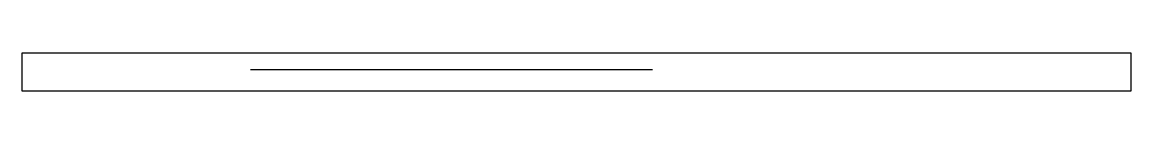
# Model space of a CAD drawing. Extents: x -1730 to -866, y 395 to 424.
import ezdxf

# ---------------------------------------------------------------- set-up
doc = ezdxf.new("R2010")
doc.units = 0
for name, color, linetype in [('1', 1, 'Continuous'), ('14', 3, 'Continuous'), ('7', 7, 'Continuous')]:
    doc.layers.add(name, color=color, linetype=linetype)

msp = doc.modelspace()

# ---------------------------------------------------------------- linework, layer by layer
at = {"layer": '1'}
msp.add_lwpolyline([(-1729.517975, 394.544334), (-1729.517975, 424.43512), (-1708.170394, 424.43512), (-1687.864667, 424.43512), (-1667.409871, 424.43512), (-1649.820353, 424.43512), (-1630.451884, 424.43512), (-1609.437875, 424.43512), (-1586.91175, 424.43512), (-1571.120146, 424.43512), (-1554.755321, 424.43512), (-1537.856808, 424.43512), (-1520.464173, 424.43512), (-1502.616882, 424.43512), (-1484.354501, 424.43512), (-1465.716563, 424.43512), (-1446.7426, 424.43512), (-1427.472181, 424.43512), (-1407.944767, 424.43512), (-1388.199926, 424.43512), (-1368.277191, 424.43512), (-1348.216133, 424.43512), (-1328.056208, 424.43512), (-1307.836987, 424.43512), (-1287.599567, 424.43512), (-1267.380425, 424.43512), (-1247.220506, 424.43512), (-1227.159417, 424.43512), (-1207.236691, 424.43512), (-1187.491861, 424.43512), (-1167.964458, 424.43512), (-1148.694015, 424.43512), (-1129.720064, 424.43512), (-1111.082208, 424.43512), (-1092.819837, 424.43512), (-1074.972555, 424.43512), (-1057.579895, 424.43512), (-1040.681389, 424.43512), (-1024.316568, 424.43512), (-1008.524966, 424.43512), (-993.346115, 424.43512), (-971.813222, 424.43512), (-951.881435, 424.43512), (-933.684076, 424.43512), (-917.354618, 424.43512), (-903.026482, 424.43512), (-887.266076, 424.43512), (-873.384243, 424.43512), (-865.918045, 424.43512), (-865.918045, 408.868157), (-865.918045, 394.544334), (-887.265605, 394.544334), (-907.571313, 394.544334), (-928.026092, 394.544334), (-945.615595, 394.544334), (-964.984048, 394.544334), (-985.998041, 394.544334), (-1008.52415, 394.544334), (-1024.315743, 394.544334), (-1040.680558, 394.544334), (-1057.57906, 394.544334), (-1074.971686, 394.544334), (-1092.818967, 394.544334), (-1111.081338, 394.544334), (-1129.719268, 394.544334), (-1148.693223, 394.544334), (-1167.963635, 394.544334), (-1187.491042, 394.544334), (-1207.235877, 394.544334), (-1227.158608, 394.544334), (-1247.219662, 394.544334), (-1267.379585, 394.544334), (-1287.598804, 394.544334), (-1307.836911, 394.544334), (-1328.056128, 394.544334), (-1348.216047, 394.544334), (-1368.27706, 394.544334), (-1388.199785, 394.544334), (-1407.944615, 394.544334), (-1427.472016, 394.544334), (-1446.742457, 394.544334), (-1465.716405, 394.544334), (-1484.354327, 394.544334), (-1502.616692, 394.544334), (-1520.463967, 394.544334), (-1537.856555, 394.544334), (-1554.755055, 394.544334), (-1571.119867, 394.544334), (-1586.911459, 394.544334), (-1602.0903, 394.544334), (-1623.623174, 394.544334), (-1643.554987, 394.544334), (-1661.752272, 394.544334), (-1678.081701, 394.544334), (-1692.409802, 394.544334), (-1708.170157, 394.544334), (-1722.051927, 394.544334)], close=True, dxfattribs=at)
at = {"layer": '14'}
msp.add_lwpolyline([(-1729.517975, 394.544334), (-1729.517975, 424.43512), (-1708.170394, 424.43512), (-1687.864667, 424.43512), (-1667.409871, 424.43512), (-1649.820353, 424.43512), (-1630.451884, 424.43512), (-1609.437875, 424.43512), (-1586.91175, 424.43512), (-1571.120146, 424.43512), (-1554.755321, 424.43512), (-1537.856808, 424.43512), (-1520.464173, 424.43512), (-1502.616882, 424.43512), (-1484.354501, 424.43512), (-1465.716563, 424.43512), (-1446.7426, 424.43512), (-1427.472181, 424.43512), (-1407.944767, 424.43512), (-1388.199926, 424.43512), (-1368.277191, 424.43512), (-1348.216133, 424.43512), (-1328.056208, 424.43512), (-1307.836987, 424.43512), (-1287.599567, 424.43512), (-1267.380425, 424.43512), (-1247.220506, 424.43512), (-1227.159417, 424.43512), (-1207.236691, 424.43512), (-1187.491861, 424.43512), (-1167.964458, 424.43512), (-1148.694015, 424.43512), (-1129.720064, 424.43512), (-1111.082208, 424.43512), (-1092.819837, 424.43512), (-1074.972555, 424.43512), (-1057.579895, 424.43512), (-1040.681389, 424.43512), (-1024.316568, 424.43512), (-1008.524966, 424.43512), (-993.346115, 424.43512), (-971.813222, 424.43512), (-951.881435, 424.43512), (-933.684076, 424.43512), (-917.354618, 424.43512), (-903.026482, 424.43512), (-887.266076, 424.43512), (-873.384243, 424.43512), (-865.918045, 424.43512), (-865.918045, 408.868157), (-865.918045, 394.544334), (-887.265605, 394.544334), (-907.571313, 394.544334), (-928.026092, 394.544334), (-945.615595, 394.544334), (-964.984048, 394.544334), (-985.998041, 394.544334), (-1008.52415, 394.544334), (-1024.315743, 394.544334), (-1040.680558, 394.544334), (-1057.57906, 394.544334), (-1074.971686, 394.544334), (-1092.818967, 394.544334), (-1111.081338, 394.544334), (-1129.719268, 394.544334), (-1148.693223, 394.544334), (-1167.963635, 394.544334), (-1187.491042, 394.544334), (-1207.235877, 394.544334), (-1227.158608, 394.544334), (-1247.219662, 394.544334), (-1267.379585, 394.544334), (-1287.598804, 394.544334), (-1307.836911, 394.544334), (-1328.056128, 394.544334), (-1348.216047, 394.544334), (-1368.27706, 394.544334), (-1388.199785, 394.544334), (-1407.944615, 394.544334), (-1427.472016, 394.544334), (-1446.742457, 394.544334), (-1465.716405, 394.544334), (-1484.354327, 394.544334), (-1502.616692, 394.544334), (-1520.463967, 394.544334), (-1537.856555, 394.544334), (-1554.755055, 394.544334), (-1571.119867, 394.544334), (-1586.911459, 394.544334), (-1602.0903, 394.544334), (-1623.623174, 394.544334), (-1643.554987, 394.544334), (-1661.752272, 394.544334), (-1678.081701, 394.544334), (-1692.409802, 394.544334), (-1708.170157, 394.544334), (-1722.051927, 394.544334)], close=True, dxfattribs=at)
at = {"layer": '7'}
msp.add_line((-1551.534424, 411.350021), (-1238.583679, 411.350021), dxfattribs=at)

doc.saveas('drawing.dxf')
